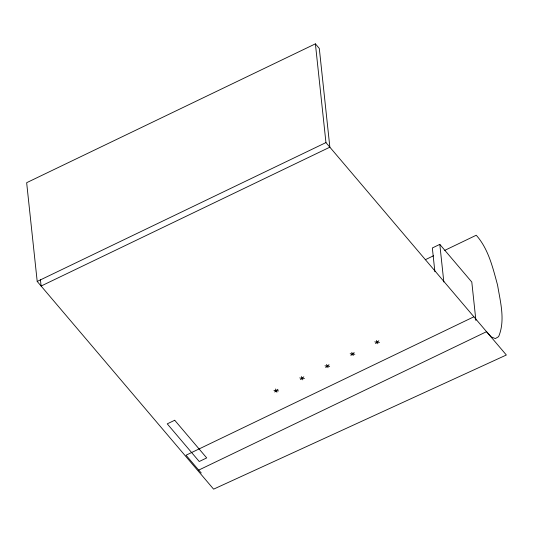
<?xml version="1.0" encoding="UTF-8"?>
<svg xmlns="http://www.w3.org/2000/svg" width="533" height="533" viewBox="0 0 533 533"><rect width="100%" height="100%" fill="white"/><g stroke="black" fill="none" stroke-linecap="round" stroke-linejoin="round"><path stroke-width="0.8" d="M275.614 388.97L275.821 390.516A1.566 1.159 -4.1 0 0 276.281 390.789A1.566 1.113 -8.2 0 1 276.74 391.042L276.913 392.281M301.471 376.538L301.671 378.077A1.566 1.159 -4.1 0 0 302.138 378.357A1.566 1.113 -8.2 0 1 302.597 378.603L302.764 379.849M326.676 364.419L326.882 365.958A1.566 1.159 -4.1 0 0 327.342 366.238A1.566 1.113 -8.2 0 1 327.802 366.484L327.975 367.723M351.853 352.306L352.06 353.845A1.566 1.159 -4.1 0 0 352.52 354.125A1.566 1.113 -8.2 0 1 352.979 354.372L353.152 355.618M376.491 340.46L376.698 341.999A1.566 1.159 -4.1 0 0 377.157 342.279A1.566 1.113 -8.2 0 1 377.617 342.526L377.79 343.772M315.396 43.846L26.65 182.699L37.203 281.437L213.606 489.154L506.35 355.005L325.949 142.584L315.396 43.846L319.3 48.436L329.854 147.181L41.108 286.034L40.401 279.452M37.203 281.437L325.949 142.584M475.902 320.473L471.798 282.044L439.805 244.374L432.336 247.965L434.875 271.677M425.261 259.744L433.509 255.78M444.749 250.37L476.236 235.233C488.508 248.971 492.832 267.799 497.575 285.135C500.314 301.865 505.524 320.353 498.608 336.669L495.317 338.582L491.199 336.883L486.542 331.686L198.689 470.113L186.037 455.215L473.89 316.789M378.823 340.78L377.271 341.826A1.566 1.166 -6.8 0 0 377.157 342.279A1.566 1.099 -5.7 0 1 377.044 342.706L375.452 343.452M354.192 352.626L352.633 353.672A1.566 1.166 -6.8 0 0 352.52 354.125A1.566 1.099 -5.7 0 1 352.406 354.552L350.821 355.298M329.008 364.732L327.455 365.785A1.566 1.166 -6.8 0 0 327.342 366.231A1.566 1.099 -5.7 0 1 327.229 366.657L325.636 367.41M303.803 376.858L302.244 377.904A1.566 1.166 -6.8 0 0 302.138 378.357A1.566 1.099 -5.7 0 1 302.024 378.783L300.432 379.529M277.946 389.29L276.387 390.336A1.566 1.166 -6.8 0 0 276.281 390.789A1.566 1.099 -5.7 0 1 276.167 391.215L274.575 391.962M379.476 342.433L377.73 342.086A1.566 1.139 -8.7 0 0 377.157 342.279A1.566 1.119 -3.6 0 1 376.584 342.439L374.806 341.8M354.838 354.278L353.093 353.939A1.566 1.139 -8.7 0 0 352.52 354.125A1.566 1.119 -3.6 0 1 351.947 354.285L350.168 353.645M329.661 366.384L327.915 366.044A1.566 1.139 -8.7 0 0 327.342 366.238A1.566 1.119 -3.6 0 1 326.769 366.391L324.99 365.751M304.45 378.51L302.704 378.17A1.566 1.139 -8.7 0 0 302.138 378.357A1.566 1.119 -3.6 0 1 301.565 378.517L299.786 377.877M278.599 390.942L276.847 390.602A1.566 1.139 -8.7 0 0 276.281 390.789A1.566 1.119 -3.6 0 1 275.708 390.949L273.929 390.309M198.689 470.113L201.274 472.998M439.805 244.374L443.829 281.984M174.717 420.257L167.249 423.848L199.235 461.518L206.704 457.92L174.717 420.257"/></g></svg>
